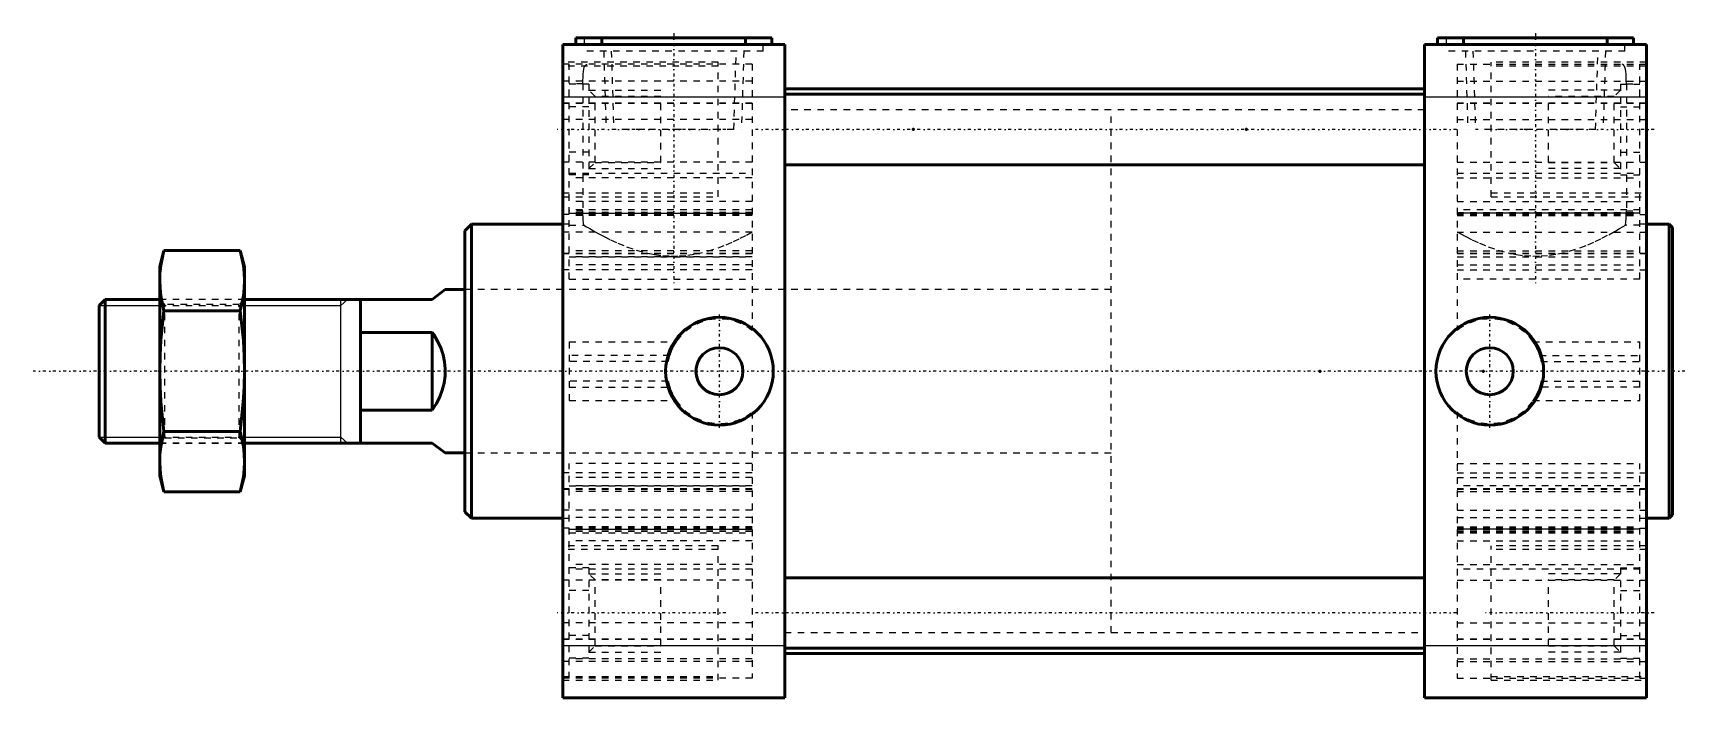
# Model space of a CAD drawing. Header units: millimetres. Extents: x -81 to 172, y -50 to 52.
import ezdxf

# ---------------------------------------------------------------- set-up
doc = ezdxf.new("R2010")
doc.units = ezdxf.units.MM
doc.linetypes.add('Center', pattern=[1.5, 0.45, -0.5, 0.05, -0.5])
doc.linetypes.add('Dashed', pattern=[2, 1, -1])
for name, color, linetype, lineweight in [('2d ConnectionPoints', 7, 'Continuous', 50), ('AM_0', 7, 'Continuous', 50), ('AM_4', 3, 'Continuous', 25), ('AM_5', 3, 'Continuous', 25), ('AM_7', 7, 'Center', 25), ('AM_9', 6, 'Dashed', 25)]:
    doc.layers.add(name, color=color, linetype=linetype, lineweight=lineweight)

# ---------------------------------------------------------------- blocks, each defined once
blk = doc.blocks.new('1_MCQA80__n__0_in_MCQA_11_80_50_2')
at = {"layer": 'AM_0'}
for p, q in [((-61.09, 18.48), (-61.75, 16)), ((-61.09, 18.48), (-49.41, 18.48)), ((-48.75, 16), (-49.41, 18.48)), ((-61.75, -16), (-61.75, 16)), ((-48.75, -16), (-48.75, 16)), ((-61.09, 9.24), (-49.41, 9.24)), ((-61.09, -9.24), (-49.41, -9.24)), ((-61.75, -16), (-61.09, -18.48)), ((-49.41, -18.48), (-48.75, -16)), ((-61.09, -18.48), (-49.41, -18.48))]:
    blk.add_line(p, q, dxfattribs=at)
for points in [[(-61.75, 13.86), (-61.71, 15.01), (-61.57, 16.17), (-61.09, 18.48)], [(-49.41, 18.48), (-48.93, 16.18), (-48.8, 15.02), (-48.75, 13.86)], [(-61.09, 9.24), (-61.57, 11.54), (-61.7, 12.7), (-61.75, 13.86)], [(-48.75, 13.86), (-48.79, 12.7), (-48.93, 11.55), (-49.41, 9.24)], [(-61.75, 0), (-61.7, 2.38), (-61.56, 4.75), (-61.09, 9.24)], [(-49.41, 9.24), (-48.93, 4.64), (-48.8, 2.32), (-48.75, 0)], [(-61.09, -9.24), (-61.57, -4.64), (-61.7, -2.32), (-61.75, 0)], [(-48.75, 0), (-48.8, -2.38), (-48.94, -4.75), (-49.41, -9.24)], [(-61.75, -13.86), (-61.71, -12.7), (-61.57, -11.55), (-61.09, -9.24)], [(-49.41, -9.24), (-48.93, -11.54), (-48.8, -12.7), (-48.75, -13.86)], [(-61.09, -18.48), (-61.57, -16.18), (-61.7, -15.02), (-61.75, -13.86)], [(-48.75, -13.86), (-48.79, -15.01), (-48.93, -16.17), (-49.41, -18.48)]]:
    blk.add_lwpolyline(points, dxfattribs=at)
at = {"layer": 'AM_5', "linetype": 'Dashed'}
for p, q in [((-48.75, 11), (-61.75, 11)), ((-48.75, -11), (-61.75, -11))]:
    blk.add_line(p, q, dxfattribs=at)
at = {"layer": 'AM_9'}
for p, q in [((-60.94, 10.19), (-61.75, 11)), ((-49.56, 10.19), (-60.94, 10.19)), ((-60.94, -10.19), (-60.94, 10.19)), ((-48.75, 11), (-49.56, 10.19)), ((-49.56, -10.19), (-49.56, 10.19)), ((-61.75, -11), (-60.94, -10.19)), ((-60.94, -10.19), (-49.56, -10.19)), ((-49.56, -10.19), (-48.75, -11))]:
    blk.add_line(p, q, dxfattribs=at)
blk = doc.blocks.new('2_MCQA_11_8050_00___r__0_in_MCQA_11_80_50_2')
at = {"layer": 'AM_0'}
for p, q in [((-70.08, 11), (-71, 10.08)), ((-61.75, 11), (-70.08, 11)), ((-70.08, -11), (-70.08, 11)), ((-20, 11), (-48.75, 11)), ((-31, -11), (-31, 11)), ((-20, 11), (-18.01, 12.5)), ((-15, 12.5), (-18.01, 12.5)), ((-71, -10.08), (-71, 10.08)), ((-20, 5.94), (-31, 5.94)), ((-20, -5.94), (-20, 5.94)), ((-31, -5.94), (-20, -5.94)), ((-71, -10.08), (-70.08, -11)), ((-70.08, -11), (-61.75, -11)), ((-48.75, -11), (-20, -11)), ((-18.01, -12.5), (-20, -11)), ((-18.01, -12.5), (-15, -12.5))]:
    blk.add_line(p, q, dxfattribs=at)
blk.add_lwpolyline([(-20, -5.94), (-19.37, -4.96), (-18.85, -3.94), (-18.46, -2.89), (-18.19, -1.82), (-18.04, -0.73), (-18.02, 0.36), (-18.12, 1.45), (-18.35, 2.52), (-18.7, 3.58), (-19.18, 4.61), (-19.77, 5.61), (-20, 5.94)], dxfattribs=at)
at = {"layer": 'AM_5'}
for p, q in [((-34, -11), (-34, 11)), ((-33, 11), (-34, 10.08)), ((-71, 10.08), (-61.75, 10.08)), ((-48.75, 10.08), (-34, 10.08)), ((-71, -10.08), (-61.75, -10.08)), ((-48.75, -10.08), (-34, -10.08)), ((-33, -11), (-34, -10.08))]:
    blk.add_line(p, q, dxfattribs=at)
at = {"layer": 'AM_5', "linetype": 'Dashed'}
for p, q in [((-61.75, 10.08), (-48.75, 10.08)), ((-61.75, -10.08), (-48.75, -10.08))]:
    blk.add_line(p, q, dxfattribs=at)
at = {"layer": 'AM_9'}
for p, q in [((132, 40), (84, 40)), ((84, -40), (84, 40)), ((-48.75, 11), (-61.75, 11)), ((84, 12.5), (-15, 12.5)), ((-61.75, -11), (-48.75, -11)), ((-15, -12.5), (84, -12.5)), ((84, -40), (132, -40))]:
    blk.add_line(p, q, dxfattribs=at)
blk = doc.blocks.new('3_MCQA_11_8050_00_b__0_in_MCQA_11_80_50_2')
at = {"layer": 'AM_0'}
for p, q in [((2, 51), (32, 51)), ((2, 51), (2, 50)), ((6, 51), (6, 50)), ((28, 51), (28, 50)), ((32, 51), (32, 50)), ((134, 51), (164, 51)), ((134, 51), (134, 50)), ((138, 51), (138, 50)), ((160, 51), (160, 50)), ((164, 51), (164, 50)), ((0, 50), (0, -50)), ((0, 50), (34, 50)), ((34, 50), (34, -50)), ((132, 50), (166, 50)), ((132, 50), (132, -50)), ((166, 50), (166, -50)), ((132, 43.2), (34, 43.2)), ((132, 42.4), (34, 42.4)), ((34, 31.6), (132, 31.6)), ((-14, 22.5), (-15, 21.5)), ((-15, -21.5), (-15, 21.5)), ((-14, -22.5), (-14, 22.5)), ((0, 22.5), (-14, 22.5)), ((169.5, 22.5), (166, 22.5)), ((170, 22), (169.5, 22.5)), ((169.5, -22.5), (169.5, 22.5)), ((170, -22), (170, 22)), ((-15, -21.5), (-14, -22.5)), ((-14, -22.5), (0, -22.5)), ((166, -22.5), (169.5, -22.5)), ((169.5, -22.5), (170, -22)), ((132, -31.6), (34, -31.6)), ((34, -42.4), (132, -42.4)), ((34, -43.2), (132, -43.2)), ((0, -50), (34, -50)), ((132, -50), (166, -50))]:
    blk.add_line(p, q, dxfattribs=at)
for centre, radius in [((24, 0), 8.25), ((142, 0), 8.25), ((24, 0), 3.6), ((142, 0), 3.6)]:
    blk.add_circle(centre, radius, dxfattribs=at)
at = {"layer": 'AM_4'}
for p, q in [((0, 42), (34, 42)), ((132, 42), (166, 42)), ((0, -42), (34, -42)), ((132, -42), (166, -42))]:
    blk.add_line(p, q, dxfattribs=at)
at = {"layer": 'AM_5', "linetype": 'Dashed'}
for p, q in [((6.27, 49), (6.64, 37)), ((27.73, 49), (27.36, 37)), ((138.27, 49), (138.64, 37)), ((159.73, 49), (159.36, 37)), ((4, 43), (15, 43)), ((162, 43), (151, 43)), ((4, 31), (15, 31)), ((162, 31), (151, 31)), ((4, -31), (15, -31)), ((162, -31), (151, -31)), ((4, -43), (15, -43)), ((162, -43), (151, -43))]:
    blk.add_line(p, q, dxfattribs=at)
at = {"layer": 'AM_7'}
for p, q in [((17, 51.75), (17, 13.25)), ((149, 51.75), (149, 13.25)), ((24.99, 37), (-1.19, 37)), ((136.9, 37), (29.1, 37)), ((167.19, 37), (141.01, 37)), ((24, -8.66), (24, 8.66)), ((142, -8.66), (142, 8.66)), ((171.9, 0), (-81.15, 0)), ((24.99, -37), (-1.19, -37)), ((136.9, -37), (29.1, -37)), ((167.19, -37), (141.01, -37))]:
    blk.add_line(p, q, dxfattribs=at)
at = {"layer": 'AM_9'}
for p, q in [((3.3, 51), (3.3, 49)), ((30.7, 49), (30.7, 51)), ((135.3, 51), (135.3, 49)), ((162.7, 49), (162.7, 51)), ((30.7, 49), (3.3, 49)), ((7.43, 49), (7.8, 37)), ((26.2, 37), (26.57, 49)), ((162.7, 49), (135.3, 49)), ((139.43, 49), (139.8, 37)), ((158.2, 37), (158.57, 49)), ((23.8, 47.3), (0, 47.3)), ((29, 47), (0, 47)), ((23.8, 46.7), (0, 46.7)), ((1, 14.1), (1, 47)), ((23.8, 26.7), (23.8, 47.3)), ((29, 47), (29, 6.24)), ((137, 47), (166, 47)), ((137, 47), (137, 6.24)), ((142.2, 26.7), (142.2, 47.3)), ((166, 47.3), (142.2, 47.3)), ((166, 46.7), (142.2, 46.7)), ((165, 14.1), (165, 47)), ((29, 44.41), (0, 44.41)), ((4, 43.93), (0, 43.93)), ((3.08, 44), (1, 44)), ((3.08, 44), (3.08, 24.54)), ((4, 43.93), (4, 30.07)), ((137, 44.41), (166, 44.41)), ((162, 43.93), (166, 43.93)), ((162, 43.93), (162, 30.07)), ((162.92, 44), (165, 44)), ((162.92, 44), (162.92, 24.54)), ((29, 41.02), (0, 41.02)), ((29, 41.01), (0, 41.01)), ((0, 41), (29, 41)), ((4.95, 42.05), (4, 43)), ((15, 42.05), (4.95, 42.05)), ((4.95, 31.95), (4.95, 42.05)), ((15, 31.95), (15, 42.05)), ((166, 41.02), (137, 41.02)), ((137, 41.01), (166, 41.01)), ((137, 41), (166, 41)), ((151, 31.95), (151, 42.05)), ((161.05, 42.05), (151, 42.05)), ((162, 43), (161.05, 42.05)), ((161.05, 31.95), (161.05, 42.05)), ((4, 40.46), (0, 40.46)), ((29, 38.52), (0, 38.52)), ((132, 40), (34, 40)), ((137, 38.52), (166, 38.52)), ((162, 40.46), (166, 40.46)), ((26.2, 37), (7.8, 37)), ((158.2, 37), (139.8, 37)), ((4, 33.54), (0, 33.54)), ((162, 33.54), (166, 33.54)), ((29, 32), (0, 32)), ((4, 31), (4.95, 31.95)), ((4.95, 31.95), (15, 31.95)), ((137, 32), (166, 32)), ((151, 31.95), (161.05, 31.95)), ((161.05, 31.95), (162, 31)), ((4, 30.07), (0, 30.07)), ((1, 30.3), (29, 30.3)), ((29, 29.6), (1, 29.6)), ((137, 30.3), (165, 30.3)), ((137, 29.6), (165, 29.6)), ((162, 30.07), (166, 30.07)), ((0, 27.3), (23.8, 27.3)), ((0, 26.7), (23.8, 26.7)), ((29, 25.96), (1, 25.96)), ((137, 25.96), (165, 25.96)), ((142.2, 27.3), (166, 27.3)), ((142.2, 26.7), (166, 26.7)), ((29, 24), (0, 24)), ((29, 24.72), (1, 24.72)), ((3.08, 24.54), (1, 24.54)), ((29, 24.3), (1, 24.3)), ((29, 24.18), (1, 24.18)), ((1, 24.17), (29, 24.17)), ((29, 23.84), (1, 23.84)), ((165, 24.72), (137, 24.72)), ((137, 24.3), (165, 24.3)), ((165, 24.18), (137, 24.18)), ((137, 24.17), (165, 24.17)), ((137, 24), (166, 24)), ((137, 23.84), (165, 23.84)), ((162.92, 24.54), (165, 24.54)), ((1, 22.5), (0, 22.5)), ((29, 21.27), (0, 21.27)), ((1, 22.37), (3.21, 22.37)), ((137, 21.27), (166, 21.27)), ((165, 22.37), (162.79, 22.37)), ((166, 22.5), (165, 22.5)), ((29, 18.03), (0, 18.03)), ((29, 18.03), (0, 18.03)), ((0, 18), (29, 18)), ((29, 18.41), (1, 18.41)), ((13.19, 18.02), (13.34, 17.99)), ((137, 18.41), (165, 18.41)), ((137, 18.03), (166, 18.03)), ((166, 18.03), (137, 18.03)), ((137, 18), (166, 18)), ((145.19, 18.02), (145.34, 17.99)), ((29, 15.53), (0, 15.53)), ((1, 17.53), (29, 17.53)), ((29, 17.53), (1, 17.53)), ((29, 16.29), (1, 16.29)), ((137, 17.53), (165, 17.53)), ((137, 17.53), (165, 17.53)), ((137, 16.29), (165, 16.29)), ((137, 15.53), (166, 15.53)), ((1, 14.1), (29, 14.1)), ((165, 14.1), (137, 14.1)), ((34, 12.5), (-15, 12.5)), ((1, 4.5), (1, -4.5)), ((1, 4.5), (17.39, 4.5)), ((16.38, 2.43), (16.42, 2.57)), ((16.96, 3.79), (17.59, 4.79)), ((148.34, 4.88), (148.96, 3.94)), ((148.61, 4.5), (165, 4.5)), ((165, -4.5), (165, 4.5)), ((16.38, 2.43), (1, 2.43)), ((16.14, 1.5), (1, 1.5)), ((149.61, 2.47), (149.62, 2.43)), ((149.62, 2.43), (165, 2.43)), ((149.86, 1.5), (165, 1.5)), ((16.14, -1.5), (1, -1.5)), ((1, -2.43), (16.38, -2.43)), ((165, -2.43), (149.62, -2.43)), ((149.86, -1.5), (165, -1.5)), ((1, -4.5), (17.39, -4.5)), ((17.57, -4.76), (17.07, -3.99)), ((149.09, -3.71), (148.53, -4.63)), ((148.61, -4.5), (165, -4.5)), ((29, -6.24), (29, -47)), ((137, -6.24), (137, -47)), ((-15, -12.5), (34, -12.5)), ((1, -47), (1, -14.1)), ((29, -14.1), (1, -14.1)), ((137, -14.1), (165, -14.1)), ((165, -47), (165, -14.1)), ((29, -15.53), (0, -15.53)), ((29, -16.29), (1, -16.29)), ((29, -17.53), (1, -17.53)), ((1, -17.53), (29, -17.53)), ((137, -15.53), (166, -15.53)), ((137, -16.29), (165, -16.29)), ((165, -17.53), (137, -17.53)), ((165, -17.53), (137, -17.53)), ((29, -18), (0, -18)), ((29, -18.03), (0, -18.03)), ((0, -18.03), (29, -18.03)), ((29, -18.41), (1, -18.41)), ((166, -18), (137, -18)), ((137, -18.03), (166, -18.03)), ((137, -18.03), (166, -18.03)), ((137, -18.41), (165, -18.41)), ((29, -21.27), (0, -21.27)), ((0, -22.5), (1, -22.5)), ((29, -22.37), (1, -22.37)), ((137, -21.27), (166, -21.27)), ((137, -22.37), (165, -22.37)), ((165, -22.5), (166, -22.5)), ((29, -24), (0, -24)), ((29, -23.84), (1, -23.84)), ((29, -24.17), (1, -24.17)), ((1, -24.18), (29, -24.18)), ((29, -24.3), (1, -24.3)), ((29, -24.54), (1, -24.54)), ((1, -24.72), (29, -24.72)), ((137, -23.84), (165, -23.84)), ((137, -24), (166, -24)), ((165, -24.17), (137, -24.17)), ((137, -24.18), (165, -24.18)), ((137, -24.3), (165, -24.3)), ((137, -24.54), (165, -24.54)), ((137, -24.72), (165, -24.72)), ((23.8, -26.7), (0, -26.7)), ((23.8, -27.3), (0, -27.3)), ((29, -25.96), (1, -25.96)), ((23.8, -47.3), (23.8, -26.7)), ((137, -25.96), (165, -25.96)), ((142.2, -47.3), (142.2, -26.7)), ((166, -26.7), (142.2, -26.7)), ((166, -27.3), (142.2, -27.3)), ((4, -30.07), (0, -30.07)), ((29, -29.6), (1, -29.6)), ((29, -30.3), (1, -30.3)), ((4, -30.07), (4, -43.93)), ((137, -29.6), (165, -29.6)), ((165, -30.3), (137, -30.3)), ((162, -30.07), (166, -30.07)), ((162, -30.07), (162, -43.93)), ((29, -32), (0, -32)), ((4.95, -31.95), (4, -31)), ((15, -31.95), (4.95, -31.95)), ((4.95, -42.05), (4.95, -31.95)), ((15, -42.05), (15, -31.95)), ((137, -32), (166, -32)), ((151, -42.05), (151, -31.95)), ((161.05, -31.95), (151, -31.95)), ((162, -31), (161.05, -31.95)), ((161.05, -42.05), (161.05, -31.95)), ((4, -33.54), (0, -33.54)), ((162, -33.54), (166, -33.54)), ((29, -38.52), (0, -38.52)), ((4, -40.46), (0, -40.46)), ((34, -40), (132, -40)), ((137, -38.52), (166, -38.52)), ((162, -40.46), (166, -40.46)), ((29, -41), (0, -41)), ((29, -41.01), (0, -41.01)), ((0, -41.02), (29, -41.02)), ((4, -43), (4.95, -42.05)), ((4.95, -42.05), (15, -42.05)), ((166, -41), (137, -41)), ((137, -41.01), (166, -41.01)), ((137, -41.02), (166, -41.02)), ((151, -42.05), (161.05, -42.05)), ((161.05, -42.05), (162, -43)), ((4, -43.93), (0, -43.93)), ((29, -44.41), (0, -44.41)), ((29, -44), (1, -44)), ((137, -44), (165, -44)), ((137, -44.41), (166, -44.41)), ((162, -43.93), (166, -43.93)), ((0, -46.7), (23.8, -46.7)), ((29, -47), (0, -47)), ((0, -47.3), (23.8, -47.3)), ((137, -47), (166, -47)), ((142.2, -46.7), (166, -46.7)), ((142.2, -47.3), (166, -47.3))]:
    blk.add_line(p, q, dxfattribs=at)
for points in [[(3.08, 44), (3.09, 44.5), (3.1, 44.99), (3.13, 45.44), (3.17, 45.86), (3.22, 46.22), (3.3, 46.52), (3.4, 46.75), (3.52, 46.91), (3.74, 47)], [(162.92, 44), (162.91, 44.5), (162.9, 44.99), (162.87, 45.44), (162.83, 45.86), (162.78, 46.22), (162.7, 46.52), (162.6, 46.75), (162.48, 46.91), (162.26, 47)], [(3.21, 22.37), (3.16, 22.73), (3.12, 23.14), (3.1, 23.6), (3.08, 24.09), (3.08, 24.54)], [(162.79, 22.37), (162.86, 22.87), (162.89, 23.3), (162.91, 23.78), (162.92, 24.54)], [(3.21, 22.37), (3.64, 22.11), (4.12, 21.82), (4.72, 21.47), (5.44, 21.07), (6.32, 20.6), (7.31, 20.1), (8.41, 19.6), (9.77, 19.04), (11.24, 18.53), (12.81, 18.1), (13.19, 18.02)], [(13.34, 17.99), (14.04, 17.86), (15.3, 17.7), (16.58, 17.62), (17.87, 17.64), (19.15, 17.75), (20.41, 17.94), (22.16, 18.36), (23.81, 18.88), (25.02, 19.35), (26.14, 19.84), (27.16, 20.34), (28.14, 20.84), (29, 21.31)], [(137, 21.31), (137.44, 21.07), (138.32, 20.6), (139.31, 20.1), (140.41, 19.6), (141.77, 19.04), (143.24, 18.53), (144.81, 18.1), (145.19, 18.02)], [(145.34, 17.99), (146.04, 17.86), (147.3, 17.7), (148.58, 17.62), (149.87, 17.64), (151.15, 17.75), (152.41, 17.94), (154.16, 18.36), (155.81, 18.88), (157.02, 19.35), (158.14, 19.84), (159.16, 20.34), (160.23, 20.89), (161.14, 21.39), (161.89, 21.83), (162.42, 22.15), (162.79, 22.37)], [(17.39, 4.5), (17.08, 4.02), (16.82, 3.53), (16.6, 3.05), (16.43, 2.6), (16.32, 2.24), (16.24, 1.94), (16.19, 1.72), (16.16, 1.58), (16.14, 1.5)], [(148.61, 4.5), (148.91, 4.03), (149.18, 3.53), (149.39, 3.06), (149.57, 2.6), (149.68, 2.25), (149.76, 1.94), (149.81, 1.73), (149.84, 1.58), (149.86, 1.5)], [(16.14, -1.5), (16.15, -1.54), (16.17, -1.66), (16.22, -1.86), (16.29, -2.13), (16.38, -2.45), (16.51, -2.82), (16.68, -3.22), (16.87, -3.64), (17.11, -4.07), (17.39, -4.5)], [(149.86, -1.5), (149.85, -1.54), (149.83, -1.66), (149.78, -1.86), (149.71, -2.13), (149.62, -2.44), (149.49, -2.82), (149.33, -3.21), (149.13, -3.64), (148.89, -4.07), (148.61, -4.5)]]:
    blk.add_lwpolyline(points, dxfattribs=at)
for centre, start, end in [((24, 0), 51.3178, 145.7711), ((142, 0), 34.2289, 128.6822), ((24, 0), 214.2289, 308.6822), ((142, 0), 231.3178, 325.7711)]:
    blk.add_arc(centre, 8, start, end, dxfattribs=at)

msp = doc.modelspace()

# ---------------------------------------------------------------- linework, layer by layer
at = {"layer": '2d ConnectionPoints'}
for p in [(53.7, 37), (104.7, 37), (-61.75, 0), (-61.75, 0), (-48.75, 0), (0, 0), (0, 0), (116, 0), (141, 0), (166, 0), (166, 0), (0, -37), (166, -37)]:
    msp.add_point(p, dxfattribs=at)

# ---------------------------------------------------------------- block references
for name in ['3_MCQA_11_8050_00_b__0_in_MCQA_11_80_50_2', '2_MCQA_11_8050_00___r__0_in_MCQA_11_80_50_2', '1_MCQA80__n__0_in_MCQA_11_80_50_2']:
    msp.add_blockref(name, (0, 0))

doc.saveas('drawing.dxf')
